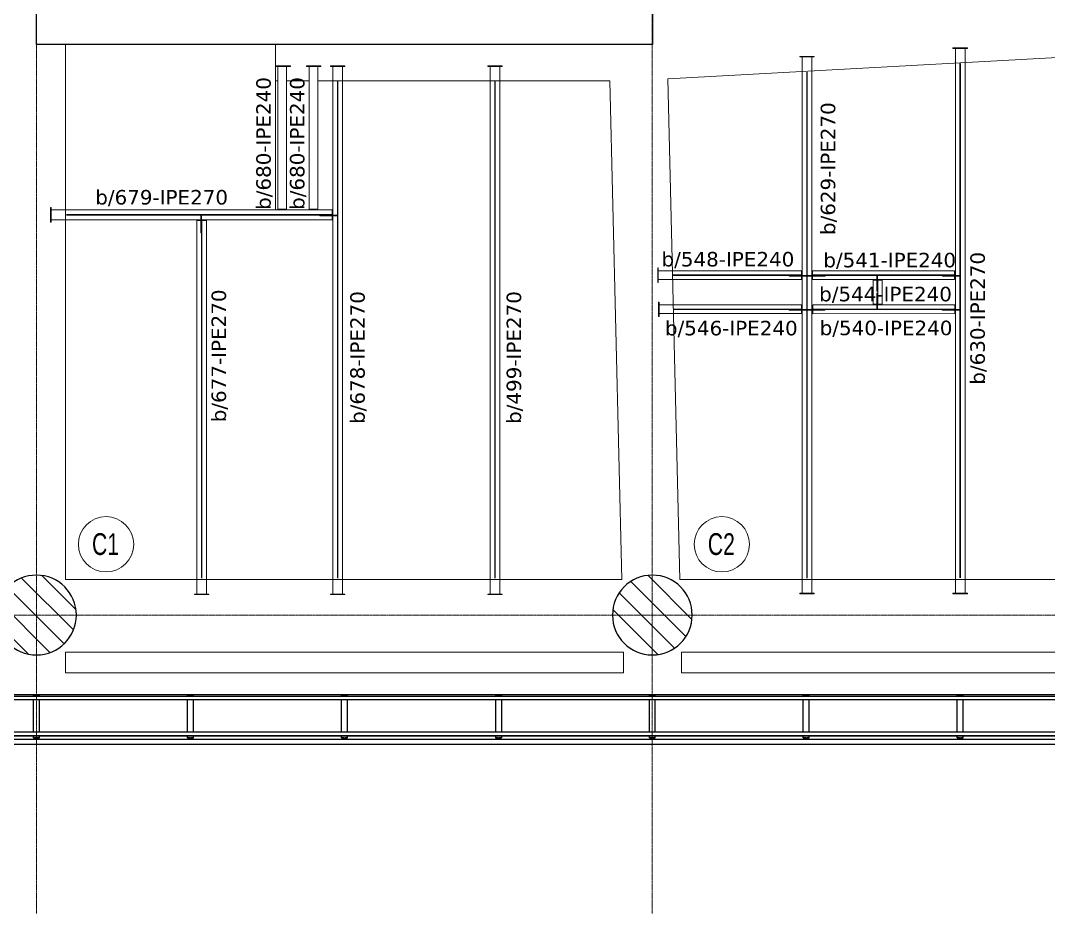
# Model space of a CAD drawing. Header units: millimetres. Extents: x -900 to 76112, y -21218 to 30031.
# Drawn here: x 12300 to 26487, y -4117 to 8203 of the extents above; entities that cross this region are included whole.
import ezdxf

# ---------------------------------------------------------------- set-up
doc = ezdxf.new("R2010")
doc.units = ezdxf.units.MM
doc.linetypes.add('Grid Line', pattern=[3.33375, 1.905, -0.47625, 0.47625, -0.47625])
for name, color, linetype, lineweight in [('0-1', 7, 'Continuous', 5), ('A_ALMA', 255, 'Continuous', 5), ('E_B_PLACA-1', 10, 'Continuous', 25), ('E_B_PLACA-2', 254, 'Continuous', 25), ('E_COLUMNAS', 1, 'Continuous', 18), ('E_COLUMNAS-3', 1, 'Continuous', 35), ('E_COLUMNAS-4', 1, 'Continuous', 25), ('E_EJES-1', 8, 'Grid Line', 9), ('E_MUROS-1', 2, 'Continuous', 25), ('E_TEXTO', 3, 'Continuous', 9), ('E_VIGAS', 5, 'Continuous', 9), ('E_VIGAS-1', 5, 'Continuous', 25), ('E_VIGAS-2', 10, 'Continuous', 25), ('I-WALL-1', 2, 'Continuous', 18), ('P-PLATINA', 6, 'Continuous', 15), ('VIGAS_HCB', 253, 'Continuous', 15)]:
    doc.layers.add(name, color=color, linetype=linetype, lineweight=lineweight)
doc.styles.add('Arial Narrow', font='', dxfattribs={"width": 0.85, "height": 0.3})
doc.styles.add('VERDANA', font='verdana.ttf')
doc.styles.get('Arial Narrow').set_extended_font_data('Arial Narrow')

# ---------------------------------------------------------------- blocks, each defined once
blk = doc.blocks.new('EST_SFM_VIGA-METALICA-SECCION-C - EST_SFM_VIGA-METALICA-UPN100-1527742-_58_00m_N_E_-NIVEL-15 DOC')
at = {"layer": 'E_VIGAS-2'}
for p, q in [((34.044, 0.018), (-34.827, 0.018)), ((-34.827, -0.032), (34.044, -0.032))]:
    blk.add_line(p, q, dxfattribs=at)
blk = doc.blocks.new('EST_SFM_VIGA-METALICA-SECCION-C - EST_SFM_VIGA-METALICA-UPN100-1527772-_58_00m_N_E_-NIVEL-15 DOC')
at = {"layer": 'E_VIGAS-2'}
for p, q in [((34.942, 0.032), (-34.929, 0.032)), ((-34.929, -0.018), (34.942, -0.018))]:
    blk.add_line(p, q, dxfattribs=at)
blk = doc.blocks.new('EST_SFM_VIGA-METALICA-SECCION-C - EST_SFM_VIGA-METALICA-UPN160-1579051-_58_00m_N_E_-NIVEL-15 DOC')
at = {"layer": 'E_VIGAS-1'}
for p, q in [((30.107, 0.047), (-30.264, 0.047)), ((-30.269, -0.018), (30.113, -0.018))]:
    blk.add_line(p, q, dxfattribs=at)
blk = doc.blocks.new('DCTIB_CNI_EST_MOD-1A-FAC_0001_rvt-1-_58_00m_N_E_-NIVEL-15 DOC')
at = {"layer": 'E_B_PLACA-1'}
for p, q in [((-74.597, 139.545), (-5.727, 139.545)), ((-5.177, 138.995), (-75.147, 138.995))]:
    blk.add_line(p, q, dxfattribs=at)
at = {"layer": 'E_B_PLACA-2'}
for p, q in [((-5.727, 139.545), (-74.597, 139.545)), ((-75.147, 138.995), (-5.177, 138.995))]:
    blk.add_line(p, q, dxfattribs=at)
at = {"layer": 'E_VIGAS-1'}
for p, q in [((-65.703, 139.567), (-65.621, 139.567)), ((-65.703, 139.545), (-65.703, 139.567)), ((-65.703, 139.045), (-65.703, 139.495)), ((-65.621, 139.545), (-65.621, 139.567)), ((-65.621, 139.045), (-65.621, 139.495)), ((-63.578, 139.567), (-63.496, 139.567)), ((-63.578, 139.545), (-63.578, 139.567)), ((-63.578, 139.045), (-63.578, 139.495)), ((-63.496, 139.545), (-63.496, 139.567)), ((-63.496, 139.045), (-63.496, 139.495)), ((-61.453, 139.567), (-61.371, 139.567)), ((-61.453, 139.545), (-61.453, 139.567)), ((-61.453, 139.045), (-61.453, 139.495)), ((-61.371, 139.545), (-61.371, 139.567)), ((-61.371, 139.045), (-61.371, 139.495)), ((-59.328, 139.567), (-59.246, 139.567)), ((-59.328, 139.567), (-59.328, 139.545)), ((-59.328, 139.495), (-59.328, 139.045)), ((-59.246, 139.567), (-59.246, 139.545)), ((-59.246, 139.495), (-59.246, 139.045)), ((-57.203, 139.567), (-57.121, 139.567)), ((-57.203, 139.545), (-57.203, 139.567)), ((-57.203, 139.045), (-57.203, 139.495)), ((-57.121, 139.545), (-57.121, 139.567)), ((-57.121, 139.045), (-57.121, 139.495)), ((-55.078, 139.567), (-54.996, 139.567)), ((-55.078, 139.545), (-55.078, 139.567)), ((-55.078, 139.045), (-55.078, 139.495)), ((-54.996, 139.545), (-54.996, 139.567)), ((-54.996, 139.045), (-54.996, 139.495)), ((-52.953, 139.567), (-52.871, 139.567)), ((-52.953, 139.545), (-52.953, 139.567)), ((-52.953, 139.045), (-52.953, 139.495)), ((-52.871, 139.545), (-52.871, 139.567)), ((-52.871, 139.045), (-52.871, 139.495)), ((-65.703, 138.967), (-65.703, 138.995)), ((-65.703, 138.966), (-65.703, 138.967)), ((-65.703, 138.967), (-65.621, 138.967)), ((-65.675, 138.966), (-65.703, 138.966)), ((-65.665, 138.961), (-65.665, 138.966)), ((-65.665, 138.947), (-65.665, 138.961)), ((-65.66, 138.966), (-65.66, 138.961)), ((-65.66, 138.961), (-65.66, 138.947)), ((-65.621, 138.966), (-65.649, 138.966)), ((-65.621, 138.967), (-65.621, 138.995)), ((-65.621, 138.967), (-65.621, 138.966)), ((-63.578, 138.967), (-63.578, 138.995)), ((-63.578, 138.966), (-63.578, 138.967)), ((-63.578, 138.967), (-63.496, 138.967)), ((-63.55, 138.966), (-63.578, 138.966)), ((-63.54, 138.961), (-63.54, 138.966)), ((-63.54, 138.947), (-63.54, 138.961)), ((-63.535, 138.966), (-63.535, 138.961)), ((-63.535, 138.961), (-63.535, 138.947)), ((-63.496, 138.966), (-63.524, 138.966)), ((-63.496, 138.967), (-63.496, 138.995)), ((-63.496, 138.967), (-63.496, 138.966)), ((-61.453, 138.967), (-61.453, 138.995)), ((-61.453, 138.966), (-61.453, 138.967)), ((-61.453, 138.967), (-61.371, 138.967)), ((-61.425, 138.966), (-61.453, 138.966)), ((-61.415, 138.961), (-61.415, 138.966)), ((-61.415, 138.947), (-61.415, 138.961)), ((-61.41, 138.966), (-61.41, 138.961)), ((-61.41, 138.961), (-61.41, 138.947)), ((-61.371, 138.966), (-61.399, 138.966)), ((-61.371, 138.967), (-61.371, 138.995)), ((-61.371, 138.967), (-61.371, 138.966)), ((-59.328, 138.995), (-59.328, 138.967)), ((-59.328, 138.967), (-59.246, 138.967)), ((-59.328, 138.966), (-59.328, 138.967)), ((-59.3, 138.966), (-59.328, 138.966)), ((-59.29, 138.961), (-59.29, 138.966)), ((-59.29, 138.947), (-59.29, 138.961)), ((-59.285, 138.966), (-59.285, 138.961)), ((-59.285, 138.961), (-59.285, 138.947)), ((-59.246, 138.966), (-59.274, 138.966)), ((-59.246, 138.995), (-59.246, 138.967)), ((-59.246, 138.967), (-59.246, 138.966)), ((-57.203, 138.967), (-57.203, 138.995)), ((-57.203, 138.966), (-57.203, 138.967)), ((-57.203, 138.967), (-57.121, 138.967)), ((-57.176, 138.966), (-57.203, 138.966)), ((-57.165, 138.961), (-57.165, 138.966)), ((-57.165, 138.947), (-57.165, 138.961)), ((-57.16, 138.966), (-57.16, 138.961)), ((-57.16, 138.961), (-57.16, 138.947)), ((-57.121, 138.966), (-57.149, 138.966)), ((-57.121, 138.967), (-57.121, 138.995)), ((-57.121, 138.967), (-57.121, 138.966)), ((-55.078, 138.967), (-55.078, 138.995)), ((-55.078, 138.966), (-55.078, 138.967)), ((-55.078, 138.967), (-54.996, 138.967)), ((-55.05, 138.966), (-55.078, 138.966)), ((-55.04, 138.961), (-55.04, 138.966)), ((-55.04, 138.947), (-55.04, 138.961)), ((-55.035, 138.966), (-55.035, 138.961)), ((-55.035, 138.961), (-55.035, 138.947)), ((-54.996, 138.966), (-55.024, 138.966)), ((-54.996, 138.967), (-54.996, 138.995)), ((-54.996, 138.967), (-54.996, 138.966)), ((-52.953, 138.967), (-52.953, 138.995)), ((-52.953, 138.966), (-52.953, 138.967)), ((-52.953, 138.967), (-52.871, 138.967)), ((-52.925, 138.966), (-52.953, 138.966)), ((-52.915, 138.961), (-52.915, 138.966)), ((-52.915, 138.947), (-52.915, 138.961)), ((-52.91, 138.966), (-52.91, 138.961)), ((-52.91, 138.961), (-52.91, 138.947)), ((-52.871, 138.966), (-52.899, 138.966)), ((-52.871, 138.967), (-52.871, 138.995)), ((-52.871, 138.967), (-52.871, 138.966))]:
    blk.add_line(p, q, dxfattribs=at)
for points, knots in [([(-65.675, 138.966), (-65.674, 138.966), (-65.673, 138.966), (-65.67, 138.966), (-65.668, 138.965), (-65.666, 138.964), (-65.665, 138.963), (-65.665, 138.962), (-65.665, 138.961)], [0, 0, 0, 0, 0.142857, 0.285714, 0.428571, 0.571429, 0.785714, 1, 1, 1, 1]), ([(-65.665, 138.961), (-65.665, 138.962), (-65.665, 138.963), (-65.667, 138.965), (-65.668, 138.965), (-65.67, 138.966), (-65.671, 138.966), (-65.672, 138.966), (-65.674, 138.966), (-65.675, 138.966)], [0, 0, 0, 0, 0.285714, 0.428571, 0.571429, 0.678571, 0.732143, 0.785714, 1, 1, 1, 1]), ([(-65.649, 138.966), (-65.65, 138.966), (-65.651, 138.966), (-65.654, 138.966), (-65.656, 138.965), (-65.658, 138.964), (-65.659, 138.963), (-65.66, 138.962), (-65.66, 138.961)], [0, 0, 0, 0, 0.142857, 0.285714, 0.428571, 0.571429, 0.785714, 1, 1, 1, 1]), ([(-65.66, 138.961), (-65.66, 138.962), (-65.659, 138.963), (-65.658, 138.965), (-65.656, 138.965), (-65.655, 138.966), (-65.654, 138.966), (-65.652, 138.966), (-65.65, 138.966), (-65.649, 138.966)], [0, 0, 0, 0, 0.285714, 0.428571, 0.571429, 0.678571, 0.732143, 0.785714, 1, 1, 1, 1]), ([(-63.55, 138.966), (-63.549, 138.966), (-63.548, 138.966), (-63.545, 138.966), (-63.543, 138.965), (-63.541, 138.964), (-63.54, 138.963), (-63.54, 138.962), (-63.54, 138.961)], [0, 0, 0, 0, 0.142857, 0.285714, 0.428571, 0.571429, 0.785714, 1, 1, 1, 1]), ([(-63.54, 138.961), (-63.54, 138.962), (-63.54, 138.963), (-63.542, 138.965), (-63.543, 138.965), (-63.545, 138.966), (-63.546, 138.966), (-63.547, 138.966), (-63.549, 138.966), (-63.55, 138.966)], [0, 0, 0, 0, 0.285714, 0.428571, 0.571429, 0.678571, 0.732143, 0.785714, 1, 1, 1, 1]), ([(-63.524, 138.966), (-63.525, 138.966), (-63.526, 138.966), (-63.529, 138.966), (-63.531, 138.965), (-63.533, 138.964), (-63.534, 138.963), (-63.535, 138.962), (-63.535, 138.961)], [0, 0, 0, 0, 0.142857, 0.285714, 0.428571, 0.571429, 0.785714, 1, 1, 1, 1]), ([(-63.535, 138.961), (-63.535, 138.962), (-63.534, 138.963), (-63.533, 138.965), (-63.531, 138.965), (-63.53, 138.966), (-63.529, 138.966), (-63.527, 138.966), (-63.525, 138.966), (-63.524, 138.966)], [0, 0, 0, 0, 0.285714, 0.428571, 0.571429, 0.678571, 0.732143, 0.785714, 1, 1, 1, 1]), ([(-61.425, 138.966), (-61.424, 138.966), (-61.423, 138.966), (-61.42, 138.966), (-61.418, 138.965), (-61.416, 138.964), (-61.415, 138.963), (-61.415, 138.962), (-61.415, 138.961)], [0, 0, 0, 0, 0.142857, 0.285714, 0.428571, 0.571429, 0.785714, 1, 1, 1, 1]), ([(-61.415, 138.961), (-61.415, 138.962), (-61.415, 138.963), (-61.417, 138.965), (-61.418, 138.965), (-61.42, 138.966), (-61.421, 138.966), (-61.422, 138.966), (-61.424, 138.966), (-61.425, 138.966)], [0, 0, 0, 0, 0.285714, 0.428571, 0.571429, 0.678571, 0.732143, 0.785714, 1, 1, 1, 1]), ([(-61.399, 138.966), (-61.4, 138.966), (-61.401, 138.966), (-61.404, 138.966), (-61.406, 138.965), (-61.408, 138.964), (-61.409, 138.963), (-61.41, 138.962), (-61.41, 138.961)], [0, 0, 0, 0, 0.142857, 0.285714, 0.428571, 0.571429, 0.785714, 1, 1, 1, 1]), ([(-61.41, 138.961), (-61.41, 138.962), (-61.409, 138.963), (-61.408, 138.965), (-61.406, 138.965), (-61.405, 138.966), (-61.404, 138.966), (-61.402, 138.966), (-61.4, 138.966), (-61.399, 138.966)], [0, 0, 0, 0, 0.285714, 0.428571, 0.571429, 0.678571, 0.732143, 0.785714, 1, 1, 1, 1]), ([(-59.29, 138.961), (-59.29, 138.962), (-59.29, 138.963), (-59.292, 138.965), (-59.293, 138.965), (-59.295, 138.966), (-59.296, 138.966), (-59.297, 138.966), (-59.299, 138.966), (-59.3, 138.966)], [0, 0, 0, 0, 0.285714, 0.428571, 0.571429, 0.678571, 0.732143, 0.785714, 1, 1, 1, 1]), ([(-59.3, 138.966), (-59.299, 138.966), (-59.298, 138.966), (-59.295, 138.966), (-59.293, 138.965), (-59.291, 138.964), (-59.29, 138.963), (-59.29, 138.962), (-59.29, 138.961)], [0, 0, 0, 0, 0.142857, 0.285714, 0.428571, 0.571429, 0.785714, 1, 1, 1, 1]), ([(-59.285, 138.961), (-59.285, 138.962), (-59.284, 138.963), (-59.283, 138.965), (-59.281, 138.965), (-59.28, 138.966), (-59.279, 138.966), (-59.277, 138.966), (-59.275, 138.966), (-59.274, 138.966)], [0, 0, 0, 0, 0.285714, 0.428571, 0.571429, 0.678571, 0.732143, 0.785714, 1, 1, 1, 1]), ([(-59.274, 138.966), (-59.275, 138.966), (-59.276, 138.966), (-59.279, 138.966), (-59.281, 138.965), (-59.283, 138.964), (-59.284, 138.963), (-59.285, 138.962), (-59.285, 138.961)], [0, 0, 0, 0, 0.142857, 0.285714, 0.428571, 0.571429, 0.785714, 1, 1, 1, 1]), ([(-57.176, 138.966), (-57.175, 138.966), (-57.173, 138.966), (-57.171, 138.966), (-57.168, 138.965), (-57.167, 138.964), (-57.165, 138.963), (-57.165, 138.962), (-57.165, 138.961)], [0, 0, 0, 0, 0.142857, 0.285714, 0.428571, 0.571429, 0.785714, 1, 1, 1, 1]), ([(-57.165, 138.961), (-57.165, 138.962), (-57.165, 138.963), (-57.167, 138.965), (-57.168, 138.965), (-57.17, 138.966), (-57.171, 138.966), (-57.173, 138.966), (-57.174, 138.966), (-57.176, 138.966)], [0, 0, 0, 0, 0.285714, 0.428571, 0.571429, 0.678571, 0.732143, 0.785714, 1, 1, 1, 1]), ([(-57.149, 138.966), (-57.15, 138.966), (-57.152, 138.966), (-57.154, 138.966), (-57.156, 138.965), (-57.158, 138.964), (-57.16, 138.963), (-57.16, 138.962), (-57.16, 138.961)], [0, 0, 0, 0, 0.142857, 0.285714, 0.428571, 0.571429, 0.785714, 1, 1, 1, 1]), ([(-57.16, 138.961), (-57.16, 138.962), (-57.159, 138.963), (-57.158, 138.965), (-57.156, 138.965), (-57.155, 138.966), (-57.154, 138.966), (-57.152, 138.966), (-57.15, 138.966), (-57.149, 138.966)], [0, 0, 0, 0, 0.285714, 0.428571, 0.571429, 0.678571, 0.732143, 0.785714, 1, 1, 1, 1]), ([(-55.05, 138.966), (-55.049, 138.966), (-55.048, 138.966), (-55.045, 138.966), (-55.043, 138.965), (-55.041, 138.964), (-55.04, 138.963), (-55.04, 138.962), (-55.04, 138.961)], [0, 0, 0, 0, 0.142857, 0.285714, 0.428571, 0.571429, 0.785714, 1, 1, 1, 1]), ([(-55.04, 138.961), (-55.04, 138.962), (-55.04, 138.963), (-55.042, 138.965), (-55.043, 138.965), (-55.045, 138.966), (-55.046, 138.966), (-55.047, 138.966), (-55.049, 138.966), (-55.05, 138.966)], [0, 0, 0, 0, 0.285714, 0.428571, 0.571429, 0.678571, 0.732143, 0.785714, 1, 1, 1, 1]), ([(-55.024, 138.966), (-55.025, 138.966), (-55.026, 138.966), (-55.029, 138.966), (-55.031, 138.965), (-55.033, 138.964), (-55.034, 138.963), (-55.035, 138.962), (-55.035, 138.961)], [0, 0, 0, 0, 0.142857, 0.285714, 0.428571, 0.571429, 0.785714, 1, 1, 1, 1]), ([(-55.035, 138.961), (-55.035, 138.962), (-55.034, 138.963), (-55.033, 138.965), (-55.031, 138.965), (-55.03, 138.966), (-55.029, 138.966), (-55.027, 138.966), (-55.025, 138.966), (-55.024, 138.966)], [0, 0, 0, 0, 0.285714, 0.428571, 0.571429, 0.678571, 0.732143, 0.785714, 1, 1, 1, 1]), ([(-52.925, 138.966), (-52.924, 138.966), (-52.923, 138.966), (-52.92, 138.966), (-52.918, 138.965), (-52.916, 138.964), (-52.915, 138.963), (-52.915, 138.962), (-52.915, 138.961)], [0, 0, 0, 0, 0.142857, 0.285714, 0.428571, 0.571429, 0.785714, 1, 1, 1, 1]), ([(-52.915, 138.961), (-52.915, 138.962), (-52.915, 138.963), (-52.917, 138.965), (-52.918, 138.965), (-52.92, 138.966), (-52.921, 138.966), (-52.922, 138.966), (-52.924, 138.966), (-52.925, 138.966)], [0, 0, 0, 0, 0.285714, 0.428571, 0.571429, 0.678571, 0.732143, 0.785714, 1, 1, 1, 1]), ([(-52.899, 138.966), (-52.9, 138.966), (-52.901, 138.966), (-52.904, 138.966), (-52.906, 138.965), (-52.908, 138.964), (-52.909, 138.963), (-52.91, 138.962), (-52.91, 138.961)], [0, 0, 0, 0, 0.142857, 0.285714, 0.428571, 0.571429, 0.785714, 1, 1, 1, 1]), ([(-52.91, 138.961), (-52.91, 138.962), (-52.909, 138.963), (-52.908, 138.965), (-52.906, 138.965), (-52.905, 138.966), (-52.904, 138.966), (-52.902, 138.966), (-52.9, 138.966), (-52.899, 138.966)], [0, 0, 0, 0, 0.285714, 0.428571, 0.571429, 0.678571, 0.732143, 0.785714, 1, 1, 1, 1])]:
    blk.add_open_spline(points, degree=3, knots=knots, dxfattribs=at)
for name, p in [('EST_SFM_VIGA-METALICA-SECCION-C - EST_SFM_VIGA-METALICA-UPN100-1527742-_58_00m_N_E_-NIVEL-15 DOC', (-39.77, 139.527)), ('EST_SFM_VIGA-METALICA-SECCION-C - EST_SFM_VIGA-METALICA-UPN100-1527772-_58_00m_N_E_-NIVEL-15 DOC', (-40.169, 139.013)), ('EST_SFM_VIGA-METALICA-SECCION-C - EST_SFM_VIGA-METALICA-UPN160-1579051-_58_00m_N_E_-NIVEL-15 DOC', (-40.084, 138.9))]:
    blk.add_blockref(name, p, dxfattribs=at)
blk = doc.blocks.new('EST_SCM_COLUMNA-SECCION-CIRCULAR - EST_SCM_COLUMNA-CONCRETO-CIRCULAR_Ø_110cm-1246218-_58_00m_N_E_-NIVEL-15 DOC')
at = {"layer": 'E_COLUMNAS'}
h = blk.add_hatch(dxfattribs=at)
h.set_pattern_fill('FP_6', color=256, style=0, pattern_type=2)
h.set_pattern_definition([(135, (65.662, -140.662), (-0.15909903, -0.15909903), [])])
h.paths.add_polyline_path([(0.041, -0.548), (0.122, -0.536), (0.201, -0.512), (0.275, -0.476), (0.343, -0.43), (0.403, -0.374), (0.454, -0.31), (0.496, -0.239), (0.526, -0.162), (0.544, -0.082), (0.55, 0), (0.544, 0.082), (0.526, 0.162), (0.492, 0.245), (0.454, 0.31), (0.403, 0.374), (0.343, 0.43), (0.275, 0.476), (0.201, 0.512), (0.122, 0.536), (0.041, 0.548), (-0.041, 0.548), (-0.122, 0.536), (-0.201, 0.512), (-0.275, 0.476), (-0.343, 0.43), (-0.403, 0.374), (-0.454, 0.31), (-0.496, 0.239), (-0.526, 0.162), (-0.544, 0.082), (-0.55, 0), (-0.544, -0.082), (-0.526, -0.162), (-0.496, -0.239), (-0.454, -0.31), (-0.403, -0.374), (-0.343, -0.43), (-0.275, -0.476), (-0.201, -0.512), (-0.122, -0.536), (-0.041, -0.548)])
at = {"layer": 'E_COLUMNAS-4'}
for start, end in [(360, 180), (180, 360)]:
    blk.add_arc((0, 0), 0.55, start, end, dxfattribs=at)
blk = doc.blocks.new('EST_SCM_COLUMNA-SECCION-CIRCULAR - EST_SCM_COLUMNA-CONCRETO-CIRCULAR_Ø_110cm-V11-_58_00m_N_E_-NIVEL-15 DOC')
at = {"layer": 'E_COLUMNAS'}
h = blk.add_hatch(dxfattribs=at)
h.set_pattern_fill('FP_8', color=256, style=0, pattern_type=2)
h.set_pattern_definition([(135, (57.162, -140.662), (-0.15909903, -0.15909903), [])])
h.paths.add_polyline_path([(0.041, -0.548), (0.122, -0.536), (0.201, -0.512), (0.275, -0.476), (0.343, -0.43), (0.403, -0.374), (0.454, -0.31), (0.496, -0.239), (0.526, -0.162), (0.544, -0.082), (0.55, 0), (0.544, 0.082), (0.526, 0.162), (0.496, 0.239), (0.454, 0.31), (0.403, 0.374), (0.343, 0.43), (0.275, 0.476), (0.201, 0.512), (0.122, 0.536), (0.041, 0.548), (-0.041, 0.548), (-0.122, 0.536), (-0.201, 0.512), (-0.275, 0.476), (-0.343, 0.43), (-0.403, 0.374), (-0.454, 0.31), (-0.496, 0.239), (-0.526, 0.162), (-0.544, 0.082), (-0.55, 0), (-0.544, -0.082), (-0.526, -0.162), (-0.496, -0.239), (-0.454, -0.31), (-0.403, -0.374), (-0.343, -0.43), (-0.275, -0.476), (-0.201, -0.512), (-0.122, -0.536), (-0.041, -0.548)])
at = {"layer": 'E_COLUMNAS-4'}
for start, end in [(360, 180), (180, 360)]:
    blk.add_arc((0, 0), 0.55, start, end, dxfattribs=at)
blk = doc.blocks.new('CNI_TAG COLUMNAS CONCRETO MARCA - CNI_COLUMNA CONCRETO-582370-_58_00m_N_E_-NIVEL-15 DOC')
at = {"layer": 'E_TEXTO'}
for start, end in [(360, 180), (180, 360)]:
    blk.add_arc((0.000261, -0.000148), 0.002545, start, end, dxfattribs=at)

msp = doc.modelspace()

# ---------------------------------------------------------------- linework, layer by layer
at = {"layer": 'A_ALMA'}
for p, q in [((25266.7, 512.8), (25266.7, 7609.3)), ((25273.3, 512.8), (25273.3, 7609.3)), ((23152, 510), (23152, 7492.5)), ((23158.6, 510), (23158.6, 7492.5)), ((16674.5, 510), (16674.5, 7360.1)), ((16681.1, 510), (16681.1, 7360.1)), ((18845.6, 510), (18845.6, 7360.1)), ((18852.2, 510), (18852.2, 7360.1)), ((12932.8, 5525.9), (16597.6, 5525.9)), ((12932.8, 5519.3), (16597.6, 5519.3)), ((14796.7, 510), (14796.7, 5445.1)), ((14796.7, 510), (14796.7, 5442.3)), ((14803.3, 510), (14803.3, 5445.1)), ((14803.3, 510), (14803.3, 5442.3)), ((21310, 4691.9), (23077.8, 4691.9)), ((21310, 4685.7), (23078.7, 4685.7)), ((23232.8, 4693), (25192.6, 4693)), ((23233.8, 4686.8), (25193.5, 4686.8)), ((24127.2, 4467), (24127.2, 4618.7)), ((24133.4, 4288.7), (24133.4, 4619.5)), ((24128.2, 4288.7), (24128.2, 4442.8)), ((21322.8, 4222.2), (23077.3, 4222.2)), ((21322.8, 4216), (23077.3, 4216)), ((23233.8, 4222.2), (25193.5, 4222.2)), ((23233.8, 4216), (25193.5, 4216))]:
    msp.add_line(p, q, dxfattribs=at)
at = {"layer": 'E_EJES-1'}
for p, q in [((12520.1, -4117.1), (12520.1, 29130.8)), ((21020.1, -4117.1), (21020.1, 29130.8)), ((0, 0), (75212.1, 0))]:
    msp.add_line(p, q, dxfattribs=at)
at = {"layer": 'E_MUROS-1'}
msp.add_lwpolyline([(21020.2, 17630.2), (21020.2, 17130.2), (16620.1, 17130.2), (16620.1, 8370.2), (21020.2, 8370.2), (21020.2, 7870.2), (12520.2, 7870.2), (12520.2, 8370.2), (16220.1, 8370.2), (16220.1, 17130.2), (12520.2, 17130.2), (12520.2, 17630.2)], close=True, dxfattribs=at)
at = {"layer": 'E_VIGAS', "color": 30, "true_color": 0xf26722}
for points in [[(10121, 26595.9), (10121.1, -1095.9), (65921.3, -1095.8), (65921.2, 26595.9)], [(29221, 490.1), (29221, 7837.5), (21235, 7396.4), (21400.9, 490.1)]]:
    msp.add_lwpolyline(points, close=True, dxfattribs=at)
for points in [[(12921, 7870.2), (12921, 5590.1), (15820, 5590.1), (15821, 7370.2), (15821, 7870.2)], [(12921, 490.1), (12921, 5590.1), (12921, 490.1), (16535, 490.1), (20600.7, 490.1), (20435.4, 7370.2), (20435.4, 7370.2), (16405, 7370.1), (16405, 7370.1)], [(15851.6, 5590.1), (15851.6, 7370.1), (15821, 7370.1)], [(16284.9, 7370.1), (15970, 7370.1), (15970, 5590.1), (16285, 5590.1), (16285.1, 7370.1)], [(20621, -795.9), (20621, -509.9), (12921, -509.9), (12921, -795.9), (20621, -795.9)], [(21421, -795.9), (29221, -795.9), (29221, -509.9), (21421, -509.9), (21421, -795.9)]]:
    msp.add_lwpolyline(points, dxfattribs=at)
at = {"layer": 'I-WALL-1'}
for p, q in [((12520.3, 8370.1), (12520.3, 7870.1)), ((21020.3, 7870.1), (21020.3, 8370.1)), ((12520.3, 7870.1), (21020.3, 7870.1))]:
    msp.add_line(p, q, dxfattribs=at)
at = {"layer": 'P-PLATINA'}
for points in [[(14786.7, 5275.3), (14796.7, 5275.3), (14796.7, 5519.3), (14786.7, 5519.3)], [(14786.7, 5519.3), (14796.7, 5519.3), (14796.7, 5275.3), (14786.7, 5275.3)], [(16674.5, 5519.3), (16674.5, 5509.3), (16430.5, 5509.3), (16430.5, 5519.3)], [(22908.9, 4685.7), (22908.9, 4675.7), (23152.9, 4675.7), (23152.9, 4685.7)], [(23159.6, 4686.8), (23159.6, 4676.8), (23403.6, 4676.8), (23403.6, 4686.8)], [(24127.2, 4467), (24127.2, 4686.8), (24117.2, 4686.8), (24117.2, 4467)], [(25267.8, 4686.8), (25267.8, 4676.8), (25023.8, 4676.8), (25023.8, 4686.8)], [(24117.2, 4442.8), (24127.2, 4442.8), (24127.2, 4223), (24117.2, 4223)], [(22907.5, 4216), (22907.5, 4206), (23151.5, 4206), (23151.5, 4216)], [(23158.1, 4216), (23158.1, 4206), (23402.1, 4206), (23402.1, 4216)], [(25266.3, 4216), (25266.3, 4206), (25022.3, 4206), (25022.3, 4216)]]:
    msp.add_lwpolyline(points, close=True, dxfattribs=at)
at = {"layer": 'VIGAS_HCB', "color": 8}
for points in [[(25370.1, 7825.3), (25170.1, 7825.3), (25170.1, 7819.3), (25370.1, 7819.3)], [(23255.3, 7708.5), (23055.3, 7708.5), (23055.3, 7702.5), (23255.3, 7702.5)], [(16025.1, 7576.1), (15825.1, 7576.1), (15825.1, 7570.1), (16025.1, 7570.1)], [(16445.1, 7576.1), (16245.1, 7576.1), (16245.1, 7570.1), (16445.1, 7570.1)], [(16777.8, 7576.1), (16577.8, 7576.1), (16577.8, 7570.1), (16777.8, 7570.1)], [(18948.9, 7576.1), (18748.9, 7576.1), (18748.9, 7570.1), (18948.9, 7570.1)], [(21094, 4788.8), (21094, 4588.8), (21100, 4588.8), (21100, 4788.8)], [(21106.8, 4318.9), (21106.8, 4118.9), (21112.8, 4118.9), (21112.8, 4318.9)], [(14900, 290.1), (14700, 290.1), (14700, 284.1), (14900, 284.1)], [(16777.8, 290.1), (16577.8, 290.1), (16577.8, 284.1), (16777.8, 284.1)], [(18948.9, 290.1), (18748.9, 290.1), (18748.9, 284.1), (18948.9, 284.1)], [(23255.3, 300), (23055.3, 300), (23055.3, 294), (23255.3, 294)], [(25370.1, 300), (25170.1, 300), (25170.1, 294), (25370.1, 294)]]:
    msp.add_lwpolyline(points, close=True, dxfattribs=at)
at = {"layer": 'VIGAS_HCB'}
for points in [[(25202.6, 7819.3), (25337.5, 7819.3), (25337.5, 300), (25202.6, 300)], [(23087.8, 7702.5), (23222.8, 7702.5), (23222.8, 300), (23087.8, 300)], [(15850.1, 7570.1), (15970.1, 7570.1), (15970, 5600.1), (15850, 5600.1)], [(16285.1, 7570.1), (16405.1, 7570.1), (16405.1, 5600.1), (16285.1, 5600.1)], [(16610.3, 7570.1), (16745.3, 7570.1), (16745.3, 290.1), (16610.3, 290.1)], [(18781.4, 7570.1), (18916.4, 7570.1), (18916.4, 290.1), (18781.4, 290.1)], [(12721, 5622.6), (12721, 5422.6), (12715, 5422.6), (12715, 5622.6)], [(12721, 5455.1), (16600.3, 5455.1), (16600.3, 5590.1), (12721, 5590.1)], [(14732.5, 5445.1), (14867.5, 5445.1), (14867.5, 290.1), (14732.5, 290.1)], [(23077.8, 4629.1), (21100, 4628.8), (21100, 4748.8), (23077.8, 4749.1)], [(25192.6, 4629.1), (23232.8, 4629.1), (23232.8, 4749.1), (25192.6, 4749.1)], [(24070.3, 4288.7), (24190.3, 4288.7), (24190.3, 4619.5), (24070.3, 4619.5)], [(23077.3, 4159.1), (21112.8, 4158.9), (21112.8, 4278.9), (23077.3, 4279.1)], [(25193.5, 4159.1), (23233.8, 4158.3), (23233.8, 4278.3), (25193.5, 4279.1)]]:
    msp.add_lwpolyline(points, close=True, dxfattribs=at)

# ---------------------------------------------------------------- block references
at = {"layer": '0-1', "xscale": 1000, "yscale": 1000, "zscale": 1000}
msp.add_blockref('DCTIB_CNI_EST_MOD-1A-FAC_0001_rvt-1-_58_00m_N_E_-NIVEL-15 DOC', (78182.2, -140662.4), dxfattribs=at)
at = {"layer": 'E_COLUMNAS-3', "xscale": 1000, "yscale": 1000, "zscale": 1000}
for name, p in [('EST_SCM_COLUMNA-SECCION-CIRCULAR - EST_SCM_COLUMNA-CONCRETO-CIRCULAR_Ø_110cm-1246218-_58_00m_N_E_-NIVEL-15 DOC', (12520.1, 0)), ('EST_SCM_COLUMNA-SECCION-CIRCULAR - EST_SCM_COLUMNA-CONCRETO-CIRCULAR_Ø_110cm-V11-_58_00m_N_E_-NIVEL-15 DOC', (21020.1, 0))]:
    msp.add_blockref(name, p, dxfattribs=at)
at = {"layer": 'E_TEXTO', "xscale": 149999.9999999999, "yscale": 149999.9999999999, "zscale": 149999.9999999999}
for p in [(13440.5, 997.9), (21940.5, 997.9)]:
    msp.add_blockref('CNI_TAG COLUMNAS CONCRETO MARCA - CNI_COLUMNA CONCRETO-582370-_58_00m_N_E_-NIVEL-15 DOC', p, dxfattribs=at)

# ---------------------------------------------------------------- texts
at = {"layer": 'E_TEXTO', "char_height": 200, "width": 1206.139, "attachment_point": 1, "rotation": 90, "style": 'VERDANA'}
for s, insert in [('b/680-IPE240', (15553.3, 5590.1)), ('b/680-IPE240', (16018.4, 5590.1)), ('b/629-IPE270', (23344.7, 5242.9)), ('b/630-IPE270', (25409.6, 3178)), ('b/677-IPE270', (14935.7, 2659.7)), ('b/678-IPE270', (16850.7, 2636.8)), ('b/499-IPE270', (19009.1, 2636.8))]:
    msp.add_mtext(s, dxfattribs=dict(at, insert=insert))
at = {"layer": 'E_TEXTO', "attachment_point": 1}
for s, insert, char_height, width, style in [('b/679-IPE270', (13331.1, 5864.8), 200, 1206.139, 'VERDANA'), ('b/548-IPE240', (21147.3, 5010.1), 200, 1206.139, 'VERDANA'), ('b/541-IPE240', (23380.3, 4998), 200, 1206.139, 'VERDANA'), ('b/544-IPE240', (23322.5, 4529), 200, 1206.139, 'VERDANA'), ('b/546-IPE240', (21194.1, 4059.5), 200, 1206.139, 'VERDANA'), ('b/540-IPE240', (23329.9, 4061.7), 200, 1206.139, 'VERDANA'), ('C1', (13286.3, 1129.1), 300, 459.968, 'Arial Narrow'), ('C2', (21786.3, 1129.1), 300, 459.968, 'Arial Narrow')]:
    msp.add_mtext(s, dxfattribs=dict(at, insert=insert, char_height=char_height, width=width, style=style))

doc.saveas('drawing.dxf')
